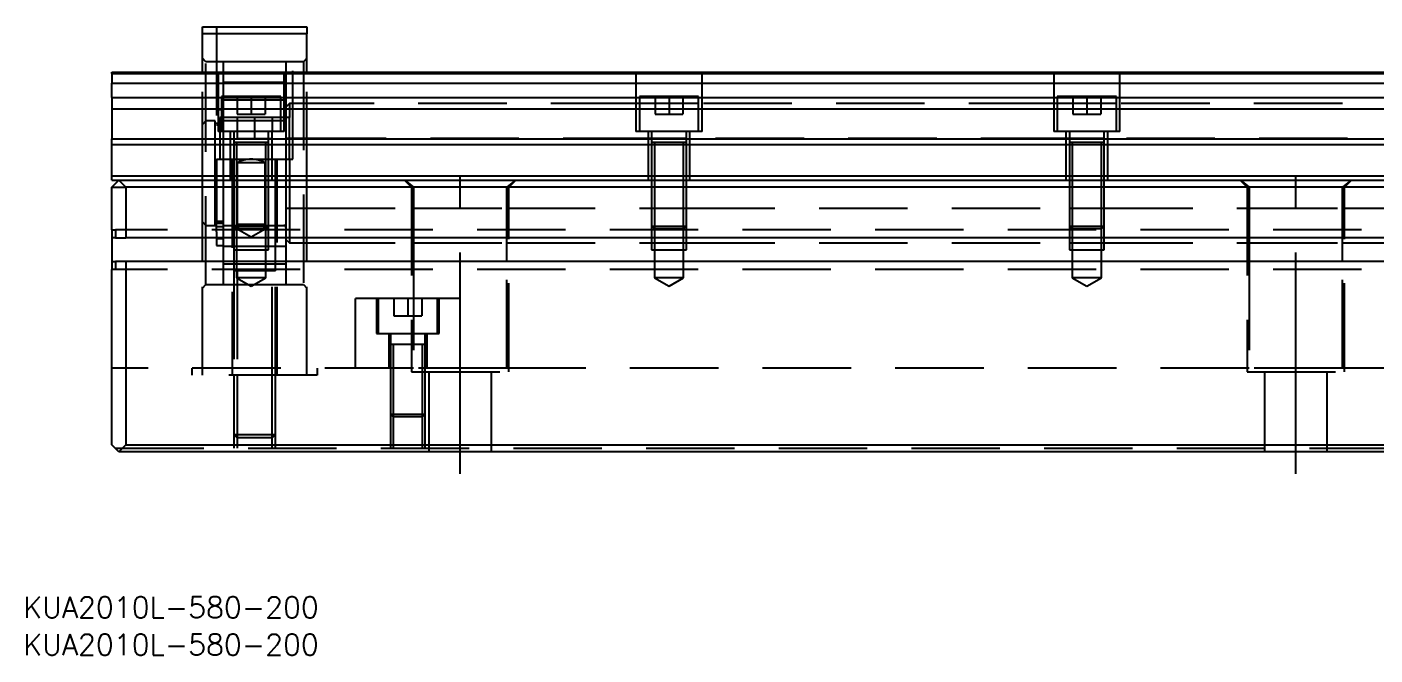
# Model space of a CAD drawing. Extents: x -12 to 851, y -348 to 120.
# Drawn here: x -12.2 to 181.4, y -348.5 to -258.3 of the extents above; entities that cross this region are included whole.
import ezdxf

# ---------------------------------------------------------------- set-up
doc = ezdxf.new("R2010")
doc.units = 0
doc.linetypes.add('CENTER', pattern=[50.8, 31.75, -6.35, 6.35, -6.35])
doc.linetypes.add('DASHED', pattern=[19.05, 12.7, -6.35])
doc.layers.get('0').update_dxf_attribs({"linetype": 'CONTINUOUS'})
doc.layers.add('CENTER', color=1, linetype='CENTER')
doc.styles.get("Standard").update_dxf_attribs({"font": 'txt.shx', "height": 3, "bigfont": 'bigfont.shx'})

# ---------------------------------------------------------------- blocks, each defined once
blk = doc.blocks.new('*U2')
at = {"color": 7, "linetype": 'CONTINUOUS'}
blk.add_text('KUA2010L-580-200', height=3, dxfattribs=at).set_placement((-12.71, -343.14))
blk = doc.blocks.new('*U3')
at = {"color": 7, "linetype": 'CONTINUOUS'}
blk.add_text('KUA2010L-580-200', height=3, dxfattribs=at).set_placement((-12.71, -348.5))

msp = doc.modelspace()

# ---------------------------------------------------------------- linework, layer by layer
at = {"color": 7, "linetype": 'CONTINUOUS'}
for p, q in [((13, -258.31), (28, -258.31)), ((13, -259.31), (13, -258.31)), ((28, -259.31), (13, -259.31)), ((13, -264.81), (13, -259.31)), ((28, -258.31), (28, -259.31)), ((28, -264.81), (28, -259.31)), ((0, -264.97), (0, -264.81)), ((0, -264.81), (196.5, -264.81)), ((0, -264.97), (196.5, -264.97)), ((0, -264.97), (0, -266.37)), ((0, -268.45), (0, -266.37)), ((0, -266.37), (196.5, -266.37)), ((0, -268.45), (196.5, -268.45)), ((0, -268.45), (0, -270.07)), ((0, -270.07), (0, -274.36)), ((0, -270.07), (196.5, -270.07)), ((0, -275.21), (0, -274.36)), ((0, -274.36), (196.5, -274.36)), ((0, -275.21), (580, -275.21)), ((0, -279.71), (0, -275.21)), ((22.5, -274.91), (17.5, -274.91)), ((82.5, -274.91), (77.5, -274.91)), ((142.5, -274.91), (137.5, -274.91)), ((142.5, -274.91), (137.5, -274.91)), ((0, -280.31), (0, -279.71)), ((0, -279.71), (580, -279.71)), ((0, -281.31), (1, -280.31)), ((0, -280.31), (1, -280.31)), ((1, -280.31), (579, -280.31)), ((1, -280.31), (2, -281.31)), ((0, -287.46), (0, -281.31)), ((578, -281.31), (2, -281.31)), ((2, -281.31), (2, -288.61)), ((0, -287.46), (0, -288.61)), ((0, -287.46), (0.5, -287.46)), ((0.5, -287.46), (0.5, -288.61)), ((0, -288.61), (0, -292.01)), ((0.5, -288.61), (0, -288.61)), ((0.5, -288.61), (2, -288.61)), ((578, -288.61), (2, -288.61)), ((0, -292.01), (0, -293.16)), ((0, -292.01), (0.5, -292.01)), ((2, -292.01), (0.5, -292.01)), ((0.5, -292.01), (0.5, -293.16)), ((578, -292.01), (2, -292.01)), ((2, -292.01), (2, -318.31)), ((0.5, -293.16), (0, -293.16)), ((0, -318.31), (0, -293.16)), ((1, -319.31), (0, -318.31)), ((2, -318.31), (1, -319.31)), ((579, -319.31), (1, -319.31)), ((2, -318.31), (578, -318.31))]:
    msp.add_line(p, q, dxfattribs=at)
at = {"color": 3, "linetype": 'DASHED'}
for p, q in [((15, -258.31), (15, -277.31)), ((26, -277.31), (26, -258.31)), ((13.5, -263.31), (13, -262.81)), ((28, -262.81), (27.5, -263.31)), ((13, -280.31), (13, -264.81)), ((16, -263.31), (13.5, -263.31)), ((13.5, -295.31), (13.5, -263.31)), ((15.25, -264.81), (15.25, -273.31)), ((25, -263.31), (16, -263.31)), ((16, -263.31), (16, -264.81)), ((16, -264.81), (16, -268.31)), ((24.75, -273.31), (24.75, -264.81)), ((27.5, -263.31), (25, -263.31)), ((25, -263.31), (25, -264.81)), ((25, -264.81), (25, -271.31)), ((27.5, -263.31), (27.5, -295.31)), ((28, -280.31), (28, -264.81)), ((75.25, -264.81), (75.25, -273.31)), ((84.75, -273.31), (84.75, -264.81)), ((135.25, -264.81), (135.25, -273.31)), ((144.75, -273.31), (144.75, -264.81)), ((25, -266.28), (16, -266.28)), ((15.75, -268.31), (15.75, -273.31)), ((24.25, -268.31), (15.75, -268.31)), ((16, -268.31), (16, -271.31)), ((24.25, -268.83), (16, -268.83)), ((18, -268.31), (18, -270.81)), ((20, -268.31), (20, -270.81)), ((22, -268.31), (22, -270.81)), ((24.25, -273.31), (24.25, -268.31)), ((25, -268.83), (24.25, -268.83)), ((75.75, -268.31), (75.75, -273.31)), ((84.25, -268.31), (75.75, -268.31)), ((78, -268.31), (78, -270.81)), ((80, -268.31), (80, -270.81)), ((82, -268.31), (82, -270.81)), ((84.25, -273.31), (84.25, -268.31)), ((135.75, -268.31), (135.75, -273.31)), ((144.25, -268.31), (135.75, -268.31)), ((138, -268.31), (138, -270.81)), ((140, -268.31), (140, -270.81)), ((142, -268.31), (142, -270.81)), ((144.25, -273.31), (144.25, -268.31)), ((15.75, -270.21), (15, -270.21)), ((16, -270.21), (15.75, -270.21)), ((18, -270.81), (20, -270.81)), ((20, -270.81), (22, -270.81)), ((25.5, -269.31), (25, -269.81)), ((28, -269.31), (25.5, -269.31)), ((25.5, -269.31), (25.5, -271.31)), ((75.75, -269.31), (28, -269.31)), ((84.25, -269.31), (75.75, -269.31)), ((78, -270.81), (80, -270.81)), ((80, -270.81), (82, -270.81)), ((135.75, -269.31), (84.25, -269.31)), ((144.25, -269.31), (135.75, -269.31)), ((138, -270.81), (140, -270.81)), ((140, -270.81), (142, -270.81)), ((195.75, -269.31), (144.25, -269.31)), ((13.5, -271.81), (13, -272.31)), ((14.85, -271.81), (13.5, -271.81)), ((14.85, -279.31), (14.85, -271.81)), ((15, -272.16), (14.85, -272.16)), ((15.5, -272.16), (15, -272.16)), ((16, -272.41), (15, -272.41)), ((15.5, -271.31), (15.5, -277.31)), ((15.75, -271.31), (15.5, -271.31)), ((15.75, -272.16), (15.5, -272.16)), ((24.25, -271.31), (15.75, -271.31)), ((16, -272.16), (15.75, -272.16)), ((16, -271.31), (16, -273.31)), ((24.25, -271.81), (16, -271.81)), ((18, -271.31), (18, -274.31)), ((20.5, -271.31), (20.5, -274.31)), ((23, -271.31), (23, -273.31)), ((25.5, -271.31), (24.25, -271.31)), ((24.7, -271.81), (24.25, -271.81)), ((25, -271.81), (24.7, -271.81)), ((25, -271.31), (25, -277.31)), ((25.5, -277.31), (25.5, -271.31)), ((24.75, -273.31), (15.25, -273.31)), ((16, -273.31), (16, -277.31)), ((17, -273.31), (17, -280.31)), ((17.5, -273.31), (17.5, -274.91)), ((18, -274.31), (20.5, -274.31)), ((20.5, -274.31), (23, -274.31)), ((22.5, -274.91), (22.5, -273.31)), ((23, -280.31), (23, -273.31)), ((25.5, -274.31), (25, -274.31)), ((28, -274.31), (25.5, -274.31)), ((77.5, -274.31), (28, -274.31)), ((84.75, -273.31), (75.25, -273.31)), ((77, -273.31), (77, -280.31)), ((77.5, -273.31), (77.5, -274.91)), ((82.5, -274.31), (77.5, -274.31)), ((82.5, -274.91), (82.5, -273.31)), ((137.5, -274.31), (82.5, -274.31)), ((83, -280.31), (83, -273.31)), ((144.75, -273.31), (135.25, -273.31)), ((137, -273.31), (137, -280.31)), ((137.5, -273.31), (137.5, -274.91)), ((142.5, -274.31), (137.5, -274.31)), ((142.5, -274.91), (142.5, -273.31)), ((196.5, -274.31), (142.5, -274.31)), ((143, -280.31), (143, -273.31)), ((17.5, -274.9), (17.5, -274.91)), ((17.5, -274.91), (17.5, -274.91)), ((17.5, -274.91), (17.5, -280.31)), ((22.5, -274.91), (17.5, -274.91)), ((17.9, -274.91), (17.9, -280.31)), ((22.1, -280.31), (22.1, -274.91)), ((22.5, -274.91), (22.5, -274.9)), ((22.5, -274.91), (22.5, -274.91)), ((22.5, -280.31), (22.5, -274.91)), ((77.5, -274.9), (77.5, -274.91)), ((77.5, -274.91), (77.5, -274.91)), ((77.5, -274.91), (77.5, -280.31)), ((82.5, -274.91), (77.5, -274.91)), ((77.9, -274.91), (77.9, -280.31)), ((82.1, -280.31), (82.1, -274.91)), ((82.5, -274.91), (82.5, -274.9)), ((82.5, -274.91), (82.5, -274.91)), ((82.5, -280.31), (82.5, -274.91)), ((137.5, -274.9), (137.5, -274.91)), ((137.5, -274.91), (137.5, -274.91)), ((137.5, -274.91), (137.5, -280.31)), ((142.5, -274.91), (137.5, -274.91)), ((137.9, -274.91), (137.9, -280.31)), ((142.1, -280.31), (142.1, -274.91)), ((142.5, -274.91), (142.5, -274.9)), ((142.5, -274.91), (142.5, -274.91)), ((142.5, -280.31), (142.5, -274.91)), ((15, -277.31), (26, -277.31)), ((15, -277.31), (15, -280.31)), ((16, -277.31), (16, -280.31)), ((17.25, -277.31), (17.25, -308.31)), ((18, -277.81), (18, -280.31)), ((22, -277.81), (18, -277.81)), ((20.06, -277.31), (19.94, -277.31)), ((22, -280.31), (22, -277.81)), ((23.5, -280.31), (23.5, -277.31)), ((23.75, -308.31), (23.75, -277.31)), ((25, -277.31), (25, -280.31)), ((25.5, -277.31), (25.5, -279.31)), ((13, -288.61), (13, -280.31)), ((14.85, -280.31), (14.85, -279.31)), ((14.85, -286.81), (14.85, -280.31)), ((15, -280.31), (15, -286.18)), ((16, -280.31), (16, -288.61)), ((17.5, -280.31), (17.5, -286.91)), ((17.5, -280.31), (17.5, -286.91)), ((17.9, -280.31), (17.9, -287.31)), ((18, -280.31), (18, -286.68)), ((22, -286.68), (22, -280.31)), ((22.1, -287.31), (22.1, -280.31)), ((22.5, -286.91), (22.5, -280.31)), ((22.5, -286.91), (22.5, -280.31)), ((23.5, -288.61), (23.5, -280.31)), ((25, -280.31), (25, -288.61)), ((25.5, -279.31), (25.5, -280.31)), ((25.5, -280.31), (25.5, -288.61)), ((28, -288.61), (28, -280.31)), ((42, -280.31), (43, -281.31)), ((42.06, -280.31), (43.29, -281.31)), ((57.94, -280.31), (56.71, -281.31)), ((57, -281.31), (58, -280.31)), ((77.5, -280.31), (77.5, -286.91)), ((77.5, -280.31), (77.5, -286.91)), ((77.9, -280.31), (77.9, -287.31)), ((82.1, -287.31), (82.1, -280.31)), ((82.5, -286.91), (82.5, -280.31)), ((82.5, -286.91), (82.5, -280.31)), ((137.5, -280.31), (137.5, -286.91)), ((137.5, -280.31), (137.5, -286.91)), ((137.9, -280.31), (137.9, -287.31)), ((142.1, -287.31), (142.1, -280.31)), ((142.5, -286.91), (142.5, -280.31)), ((142.5, -286.91), (142.5, -280.31)), ((162, -280.31), (163, -281.31)), ((162.06, -280.31), (163.29, -281.31)), ((177.94, -280.31), (176.71, -281.31)), ((177, -281.31), (178, -280.31)), ((0, -281.31), (2, -281.31)), ((43, -281.31), (43, -307.81)), ((43.29, -281.31), (43.29, -288.61)), ((56.71, -288.61), (56.71, -281.31)), ((57, -307.81), (57, -281.31)), ((163, -281.31), (163, -307.81)), ((163.29, -281.31), (163.29, -288.61)), ((176.71, -288.61), (176.71, -281.31)), ((177, -307.81), (177, -281.31)), ((25, -284.31), (28, -284.31)), ((28, -284.31), (43.29, -284.31)), ((43.29, -284.31), (56.71, -284.31)), ((56.71, -284.31), (77.5, -284.31)), ((77.5, -284.31), (77.9, -284.31)), ((77.9, -284.31), (82.1, -284.31)), ((82.1, -284.31), (82.5, -284.31)), ((82.5, -284.31), (137.5, -284.31)), ((137.5, -284.31), (137.9, -284.31)), ((137.9, -284.31), (142.1, -284.31)), ((142.1, -284.31), (142.5, -284.31)), ((142.5, -284.31), (163.29, -284.31)), ((163.29, -284.31), (176.71, -284.31)), ((176.71, -284.31), (197.5, -284.31)), ((13, -286.31), (13.5, -286.81)), ((14.85, -286.46), (15, -286.46)), ((15, -287.75), (15, -286.18)), ((15, -286.2), (16, -286.2)), ((15, -286.2), (16, -286.2)), ((15, -286.46), (16, -286.46)), ((579.5, -287.46), (0.5, -287.46)), ((13.5, -286.81), (14.85, -286.81)), ((16, -286.99), (15, -286.99)), ((15, -287.75), (15, -288.61)), ((16, -286.81), (17.5, -286.81)), ((17.5, -286.81), (17.9, -286.81)), ((17.5, -286.91), (17.9, -287.31)), ((17.5, -286.91), (17.5, -288.61)), ((17.5, -286.91), (22.5, -286.91)), ((17.9, -286.81), (18.03, -286.81)), ((17.9, -287.31), (17.9, -290.31)), ((22.1, -287.31), (17.9, -287.31)), ((18, -286.68), (18, -287.31)), ((18, -286.68), (18.17, -287.31)), ((22, -286.68), (18, -286.68)), ((18, -287.31), (20, -288.46)), ((18.03, -286.81), (21.97, -286.81)), ((20, -288.46), (22, -287.31)), ((21.83, -287.31), (22, -286.68)), ((21.97, -286.81), (22.1, -286.81)), ((22, -287.31), (22, -286.68)), ((22.1, -286.81), (22.5, -286.81)), ((22.1, -287.31), (22.5, -286.91)), ((22.1, -290.31), (22.1, -287.31)), ((22.5, -286.81), (23.5, -286.81)), ((22.5, -288.61), (22.5, -286.91)), ((23.5, -286.81), (24.7, -286.81)), ((24.7, -286.81), (25, -286.81)), ((77.5, -286.91), (77.9, -287.31)), ((77.5, -286.91), (77.5, -288.61)), ((77.5, -286.91), (82.5, -286.91)), ((77.9, -287.31), (77.9, -290.31)), ((82.1, -287.31), (77.9, -287.31)), ((82.1, -287.31), (82.5, -286.91)), ((82.1, -290.31), (82.1, -287.31)), ((82.5, -288.61), (82.5, -286.91)), ((137.5, -286.91), (137.9, -287.31)), ((137.5, -286.91), (137.5, -288.61)), ((137.5, -286.91), (142.5, -286.91)), ((137.9, -287.31), (137.9, -290.31)), ((142.1, -287.31), (137.9, -287.31)), ((142.1, -287.31), (142.5, -286.91)), ((142.1, -290.31), (142.1, -287.31)), ((142.5, -288.61), (142.5, -286.91)), ((13, -292.01), (13, -288.61)), ((15, -288.61), (15, -289.5)), ((15, -288.69), (16, -288.69)), ((15, -289.5), (15, -289.7)), ((15, -289.7), (16, -289.7)), ((16, -288.61), (16, -292.01)), ((16, -289.78), (17.5, -289.78)), ((17.5, -288.61), (17.5, -290.31)), ((17.5, -289.78), (22.5, -289.78)), ((17.5, -290.31), (17.5, -292.01)), ((17.5, -290.31), (22.5, -290.31)), ((17.9, -290.31), (17.9, -294.31)), ((22.1, -294.31), (22.1, -290.31)), ((22.5, -290.31), (22.5, -288.61)), ((22.5, -289.78), (23.5, -289.78)), ((23.5, -292.01), (23.5, -288.61)), ((23.5, -289.78), (25, -289.78)), ((25, -288.61), (25, -292.01)), ((25, -288.81), (25.5, -289.31)), ((25.5, -288.61), (25.5, -289.31)), ((25.5, -289.31), (28, -289.31)), ((28, -292.01), (28, -288.61)), ((28, -289.31), (43.29, -289.31)), ((43.29, -288.61), (43.29, -292.01)), ((43.29, -289.31), (56.71, -289.31)), ((56.71, -292.01), (56.71, -288.61)), ((56.71, -289.31), (77.5, -289.31)), ((77.5, -288.61), (77.5, -290.31)), ((77.5, -289.31), (82.5, -289.31)), ((77.5, -290.31), (82.5, -290.31)), ((77.9, -290.31), (77.9, -294.31)), ((82.1, -294.31), (82.1, -290.31)), ((82.5, -290.31), (82.5, -288.61)), ((82.5, -289.31), (137.5, -289.31)), ((137.5, -288.61), (137.5, -290.31)), ((137.5, -289.31), (142.5, -289.31)), ((137.5, -290.31), (142.5, -290.31)), ((137.9, -290.31), (137.9, -294.31)), ((142.1, -294.31), (142.1, -290.31)), ((142.5, -290.31), (142.5, -288.61)), ((142.5, -289.31), (163.29, -289.31)), ((163.29, -288.61), (163.29, -292.01)), ((163.29, -289.31), (176.71, -289.31)), ((176.71, -292.01), (176.71, -288.61)), ((176.71, -289.31), (197.5, -289.31)), ((13, -308.31), (13, -292.01)), ((16, -292.01), (16, -295.31)), ((17.5, -292.01), (17.5, -293.31)), ((23.5, -293.31), (23.5, -292.01)), ((25, -292.01), (25, -295.31)), ((28, -308.31), (28, -292.01)), ((43.29, -292.01), (43.29, -307.31)), ((56.71, -307.31), (56.71, -292.01)), ((163.29, -292.01), (163.29, -307.31)), ((176.71, -307.31), (176.71, -292.01)), ((579.5, -293.16), (0.5, -293.16)), ((16, -292.33), (25, -292.33)), ((17.5, -293.3), (17.5, -293.31)), ((17.5, -293.31), (17.5, -308.31)), ((17.5, -293.31), (17.5, -293.31)), ((23.5, -293.31), (17.5, -293.31)), ((18, -293.31), (18, -308.31)), ((23, -308.31), (23, -293.31)), ((23.5, -293.31), (23.5, -293.3)), ((23.5, -308.31), (23.5, -293.31)), ((23.5, -293.31), (23.5, -293.31)), ((13, -295.81), (13.5, -295.31)), ((13.5, -295.31), (16, -295.31)), ((16, -295.31), (17.5, -295.31)), ((17.5, -295.31), (18, -295.31)), ((17.9, -294.31), (20, -295.52)), ((22.1, -294.31), (17.9, -294.31)), ((18, -295.31), (23, -295.31)), ((20, -295.52), (22.1, -294.31)), ((23, -295.31), (23.5, -295.31)), ((23.5, -295.31), (25, -295.31)), ((25, -295.31), (27.5, -295.31)), ((27.5, -295.31), (28, -295.81)), ((77.9, -294.31), (80, -295.52)), ((82.1, -294.31), (77.9, -294.31)), ((80, -295.52), (82.1, -294.31)), ((137.9, -294.31), (140, -295.52)), ((142.1, -294.31), (137.9, -294.31)), ((140, -295.52), (142.1, -294.31)), ((43.29, -297.31), (35, -297.31)), ((35, -307.31), (35, -297.31)), ((38, -297.31), (38, -302.31)), ((38.25, -297.31), (38.25, -302.31)), ((40.5, -297.31), (40.5, -299.81)), ((42.5, -297.31), (42.5, -299.81)), ((50, -297.31), (43.29, -297.31)), ((44.5, -297.31), (44.5, -299.81)), ((46.75, -302.31), (46.75, -297.31)), ((47, -302.31), (47, -297.31)), ((50, -307.31), (50, -297.31)), ((40.5, -299.81), (42.5, -299.81)), ((42.5, -299.81), (44.5, -299.81)), ((38, -302.31), (47, -302.31)), ((39.75, -302.31), (39.75, -307.31)), ((40, -302.31), (40, -303.91)), ((40, -303.9), (40, -307.31)), ((45, -303.91), (40, -303.91)), ((40.4, -303.91), (40.4, -307.31)), ((44.6, -307.31), (44.6, -303.91)), ((45, -303.91), (45, -302.31)), ((45, -307.31), (45, -303.9)), ((45.25, -307.31), (45.25, -302.31)), ((43.29, -307.31), (0, -307.31)), ((11.5, -307.31), (11.5, -308.31)), ((29.5, -307.31), (29.5, -308.31)), ((40, -307.31), (40, -313.91)), ((40, -307.31), (40, -313.91)), ((40.4, -307.31), (40.4, -314.31)), ((56.71, -307.31), (43.29, -307.31)), ((44.6, -314.31), (44.6, -307.31)), ((45, -313.91), (45, -307.31)), ((45, -313.91), (45, -307.31)), ((163.29, -307.31), (56.71, -307.31)), ((176.71, -307.31), (163.29, -307.31)), ((283.29, -307.31), (176.71, -307.31)), ((29.5, -308.31), (11.5, -308.31)), ((17.5, -308.31), (17.5, -316.81)), ((17.5, -308.31), (17.5, -316.81)), ((18, -308.31), (18, -317.31)), ((23, -317.31), (23, -308.31)), ((23.5, -316.81), (23.5, -308.31)), ((23.5, -316.81), (23.5, -308.31)), ((43, -307.81), (57, -307.81)), ((45.5, -307.81), (45.5, -319.31)), ((54.5, -319.31), (54.5, -307.81)), ((163, -307.81), (177, -307.81)), ((165.5, -307.81), (165.5, -319.31)), ((174.5, -319.31), (174.5, -307.81)), ((40, -313.91), (40.4, -314.31)), ((40, -313.91), (40, -318.81)), ((40, -313.91), (45, -313.91)), ((40.4, -314.31), (40.4, -318.81)), ((44.6, -314.31), (40.4, -314.31)), ((44.6, -314.31), (45, -313.91)), ((44.6, -318.81), (44.6, -314.31)), ((45, -318.81), (45, -313.91)), ((17.5, -316.81), (18, -317.31)), ((17.5, -316.81), (17.5, -318.81)), ((17.5, -316.81), (23.5, -316.81)), ((18, -317.31), (18, -318.81)), ((23, -317.31), (18, -317.31)), ((23, -317.31), (23.5, -316.81)), ((23, -318.81), (23, -317.31)), ((23.5, -318.81), (23.5, -316.81)), ((0.5, -318.81), (579.5, -318.81))]:
    msp.add_line(p, q, dxfattribs=at)
for centre, radius, start, end in [((24.7, -271.51), 0.3, 270, 360), ((19.94, -281.31), 4, 90, 118.9695), ((20.06, -281.31), 4, 61.0305, 90), ((24.7, -287.11), 0.3, 0, 90)]:
    msp.add_arc(centre, radius, start, end, dxfattribs=at)
at = {"layer": 'CENTER', "color": 1, "linetype": 'CENTER'}
for p, q in [((50, -322.46), (50, -279.66)), ((170, -322.46), (170, -279.66))]:
    msp.add_line(p, q, dxfattribs=at)

# ---------------------------------------------------------------- block references
at = {"color": 7, "linetype": 'CONTINUOUS'}
for name in ['*U2', '*U3']:
    msp.add_blockref(name, (0, 0), dxfattribs=at)

doc.saveas('drawing.dxf')
